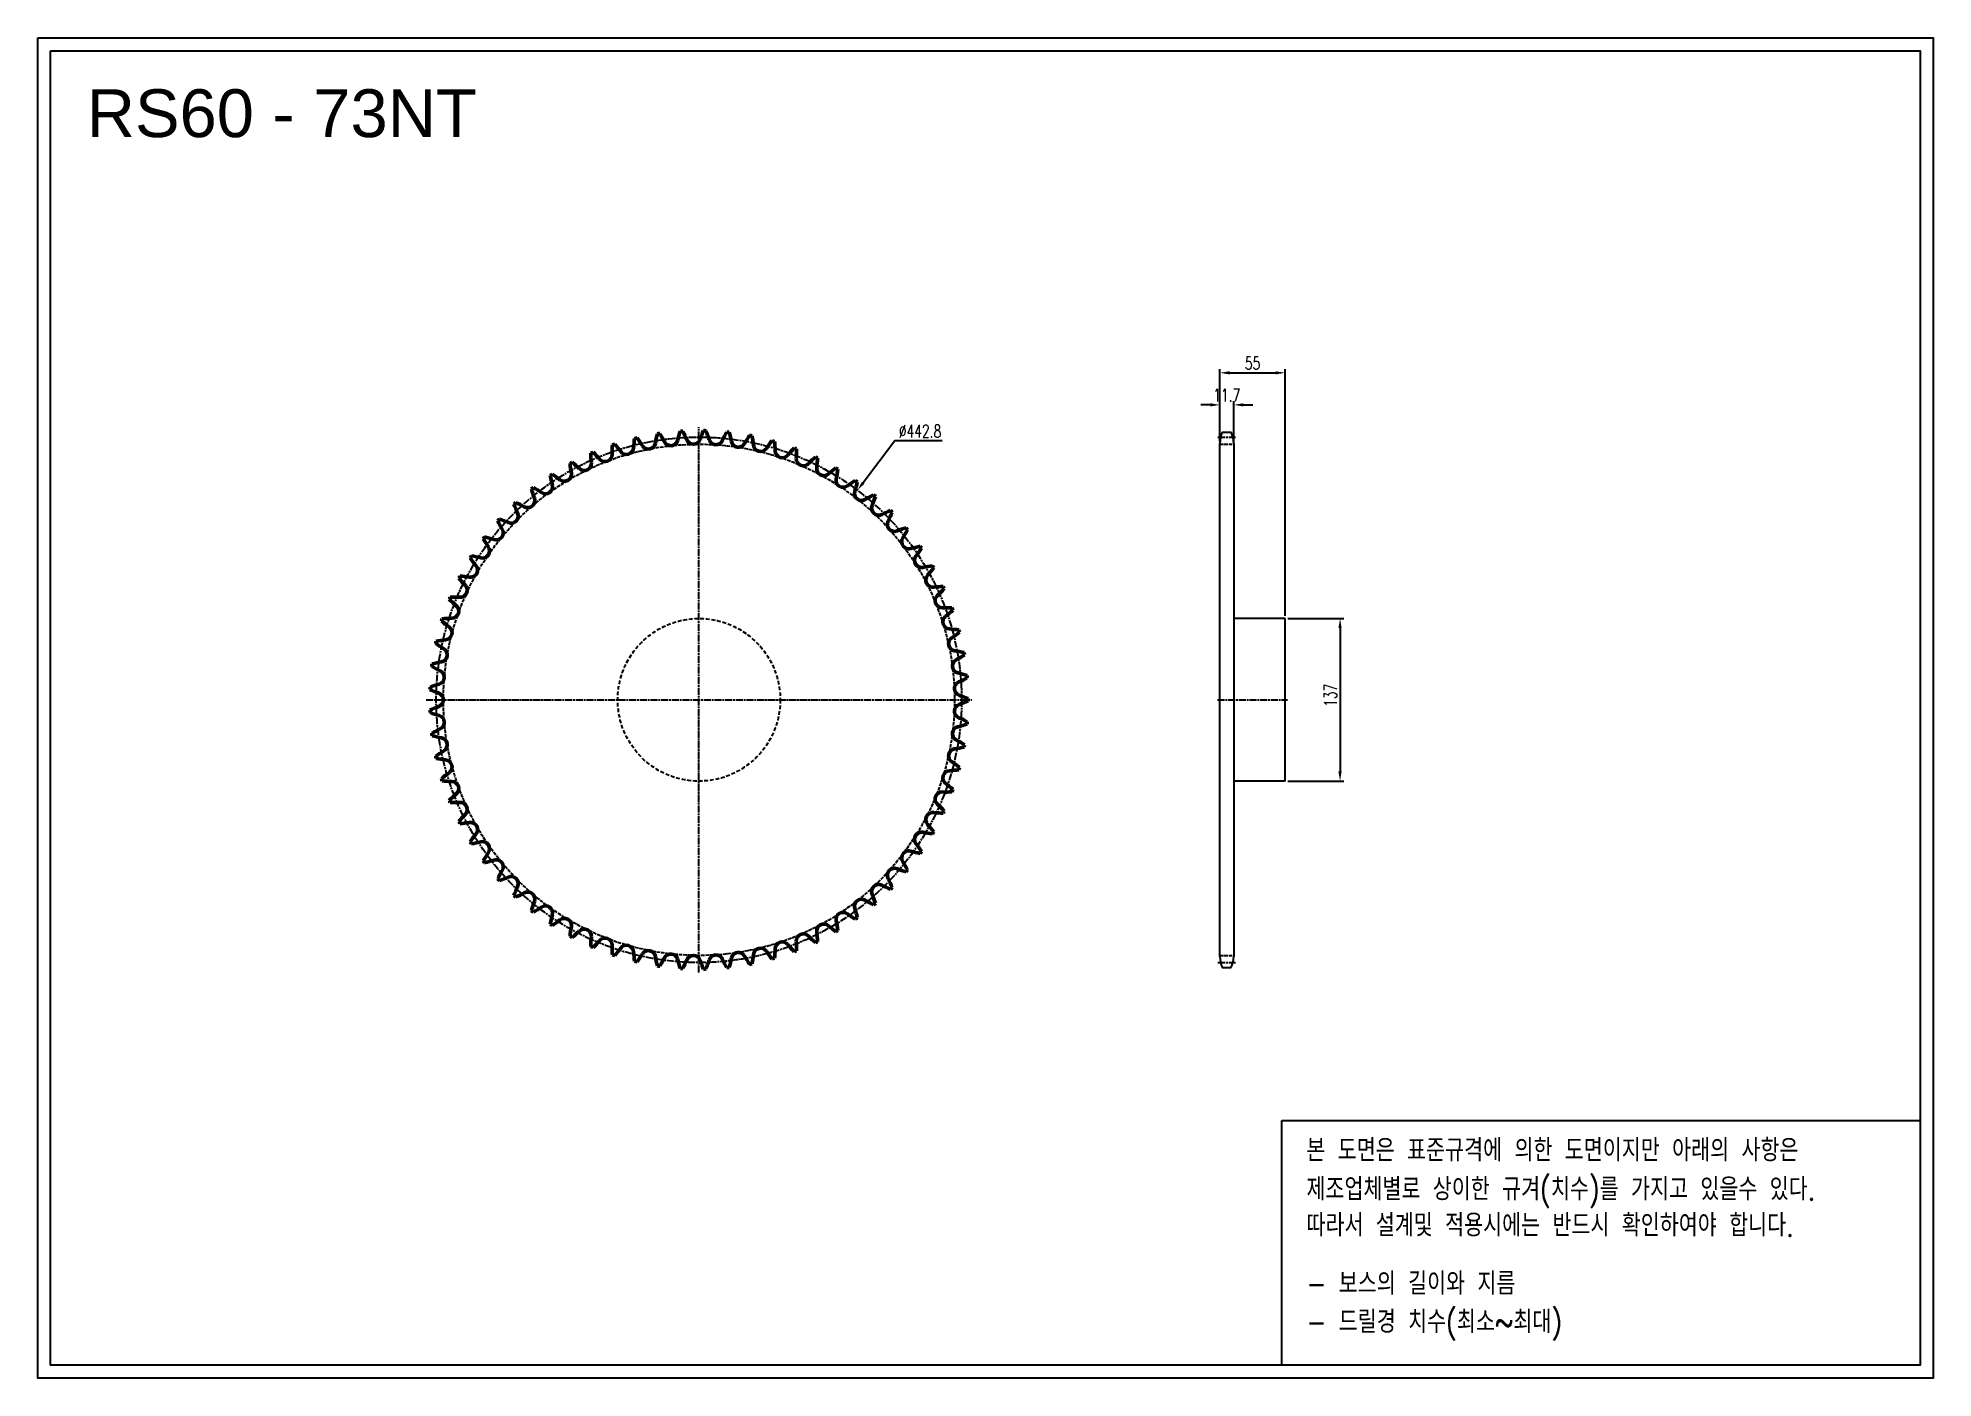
# Model space of a CAD drawing. Header units: millimetres. Extents: x 29904 to 31501, y 5201 to 6330.
import ezdxf

# ---------------------------------------------------------------- set-up
doc = ezdxf.new("R2010")
doc.units = ezdxf.units.MM
for name, pattern in [('AM_ISO02W050', [7.5, 6, -1.5]), ('AM_ISO02W050x2', [3.75, 3, -0.75]), ('AM_ISO08W050', [18, 12, -1.5, 3, -1.5]), ('AM_ISO08W050x2', [9, 6, -0.75, 1.5, -0.75]), ('HIDDEN', [9.525, 6.35, -3.175])]:
    doc.linetypes.add(name, pattern=pattern)
for name, color, linetype, lineweight in [('AM_0N', 7, 'Continuous', 50), ('AM_3N', 6, 'AM_ISO02W050', 25), ('AM_7', 4, 'AM_ISO08W050', 25), ('AM_7N', 4, 'AM_ISO08W050', 25)]:
    doc.layers.add(name, color=color, linetype=linetype, lineweight=lineweight)
doc.layers.add('HL', color=2, linetype='HIDDEN')
doc.layers.add('S-DIM', color=7, linetype='Continuous')
doc.styles.add('HAN', font='ROMANS.shx', dxfattribs={"width": 0.7, "bigfont": 'whgtxt.shx'})
doc.styles.add('HSG', font='SIMPLEX.shx', dxfattribs={"width": 0.7, "bigfont": 'HSG.shx'})
doc.styles.get("Standard").update_dxf_attribs({"font": 'arial.ttf'})
doc.dimstyles.new('APP23', dxfattribs={"dimscale": 4.5, "dimtxt": 2.4, "dimasz": 1.8, "dimexe": 0.7, "dimexo": 0.5, "dimgap": 0.6, "dimtad": 1, "dimtoh": 1, "dimdec": 1, "dimrnd": 0.01, "dimzin": 9, "dimdsep": 46, "dimtxsty": 'HSG', "dimcen": 0, "dimclrd": 1, "dimclre": 1, "dimclrt": 256, "dimazin": 2, "dimtp": 1, "dimtm": 1, "dimtfac": 0.5, "dimtdec": 1, "dimtix": 1, "dimtofl": 0, "dimtmove": 0, "dimatfit": 3, "dimfxl": 0, "dimtvp": 1, "dimtolj": 2, "dimlwd": -1, "dimlwe": -1, "dimarcsym": 0})

# ---------------------------------------------------------------- blocks, each defined once
blk = doc.blocks.new('*D1')
at = {"layer": 'Defpoints', "color": 0, "transparency": 16777216}
for p in [(30911.7, 6020.9), (30900, 5987.8), (30911.7, 5987.8)]:
    blk.add_point(p, dxfattribs=at)
at = {"layer": 'S-DIM', "color": 1, "transparency": 16777216}
for p, q in [((30900, 5990), (30900, 6024)), ((30911.7, 5990), (30911.7, 6024)), ((30891.9, 6020.9), (30883.8, 6020.9)), ((30919.8, 6020.9), (30927.9, 6020.9))]:
    blk.add_line(p, q, dxfattribs=at)
for points in [[(30891.9, 6022.2), (30891.9, 6019.5), (30900, 6020.9)], [(30919.8, 6022.2), (30919.8, 6019.5), (30911.7, 6020.9)]]:
    blk.add_solid(points, dxfattribs=at)
at = {"layer": 'S-DIM', "transparency": 16777216, "insert": (30905.8, 6029), "char_height": 10.8, "attachment_point": 5, "style": 'HSG'}
blk.add_mtext('\\A2;11.7', dxfattribs=at)
blk = doc.blocks.new('*D2')
at = {"layer": 'Defpoints', "color": 0, "transparency": 16777216}
for p in [(30955, 6047.9), (30900, 5987.8), (30955, 5840.8)]:
    blk.add_point(p, dxfattribs=at)
at = {"layer": 'S-DIM', "color": 1, "transparency": 16777216}
for p, q in [((30900, 5990), (30900, 6051)), ((30908.1, 6047.9), (30946.9, 6047.9)), ((30955, 5843), (30955, 6051))]:
    blk.add_line(p, q, dxfattribs=at)
for points in [[(30908.1, 6049.2), (30908.1, 6046.5), (30900, 6047.9)], [(30946.9, 6049.2), (30946.9, 6046.5), (30955, 6047.9)]]:
    blk.add_solid(points, dxfattribs=at)
at = {"layer": 'S-DIM', "transparency": 16777216, "insert": (30927.5, 6056), "char_height": 10.8, "attachment_point": 5, "style": 'HSG'}
blk.add_mtext('\\A2;55', dxfattribs=at)
blk = doc.blocks.new('*D3')
at = {"layer": 'Defpoints', "color": 0, "transparency": 16777216}
for p in [(30955, 5840.8), (30955, 5703.8), (31001.3, 5703.8)]:
    blk.add_point(p, dxfattribs=at)
at = {"layer": 'S-DIM', "color": 1, "transparency": 16777216}
for p, q in [((30957.2, 5840.8), (31004.4, 5840.8)), ((31001.3, 5832.7), (31001.3, 5711.9)), ((30957.2, 5703.8), (31004.4, 5703.8))]:
    blk.add_line(p, q, dxfattribs=at)
for points in [[(30999.9, 5832.7), (31002.6, 5832.7), (31001.3, 5840.8)], [(30999.9, 5711.9), (31002.6, 5711.9), (31001.3, 5703.8)]]:
    blk.add_solid(points, dxfattribs=at)
at = {"layer": 'S-DIM', "transparency": 16777216, "insert": (30993.2, 5776.1), "char_height": 10.8, "attachment_point": 5, "rotation": 90, "style": 'HSG'}
blk.add_mtext('\\A2;137', dxfattribs=at)
blk = doc.blocks.new('*D4')
at = {"layer": 'Defpoints', "color": 0, "transparency": 16777216}
for p in [(30594.5, 5948.9), (30327.4, 5595.7)]:
    blk.add_point(p, dxfattribs=at)
at = {"layer": 'S-DIM', "color": 1, "transparency": 16777216}
for p, q in [((30626.1, 5990.6), (30599.4, 5955.3)), ((30665.9, 5990.6), (30626.1, 5990.6))]:
    blk.add_line(p, q, dxfattribs=at)
blk.add_solid([(30598.3, 5956.1), (30600.5, 5954.5), (30594.5, 5948.9)], dxfattribs=at)
at = {"layer": 'S-DIM', "transparency": 16777216, "insert": (30647.3, 5998.7), "char_height": 10.8, "attachment_point": 5, "style": 'HSG'}
blk.add_mtext('\\A2;∅442.8', dxfattribs=at)

msp = doc.modelspace()

# ---------------------------------------------------------------- linework, layer by layer
for p, q in [((30902.05, 5997.95), (30909.58, 5997.95)), ((30899.96, 5556.12), (30899.96, 5988.45)), ((30911.66, 5988.45), (30911.66, 5556.12)), ((30954.96, 5840.79), (30911.66, 5840.79)), ((30954.96, 5703.79), (30954.96, 5840.79)), ((30954.96, 5703.79), (30911.66, 5703.79)), ((30902.05, 5546.62), (30909.58, 5546.62))]:
    msp.add_line(p, q)
for points in [[(29903.77, 6330.12), (31501.11, 6330.12), (31501.11, 5200.69), (29903.77, 5200.69)], [(29914.53, 6319.37), (31490.35, 6319.37), (31490.35, 5211.45), (29914.53, 5211.45)]]:
    msp.add_lwpolyline(points, close=True)
at = {"color": 6}
msp.add_lwpolyline([(30952.15, 5417.64), (31490.35, 5417.64), (31490.35, 5211.45), (30952.15, 5211.45)], close=True, dxfattribs=at)
for centre, start, end in [((30922.66, 5988.45), 155.25994, 180), ((30888.96, 5988.45), 0, 24.74006), ((30922.66, 5556.12), 180, 204.74006), ((30888.96, 5556.12), 335.25994, 0)]:
    msp.add_arc(centre, 22.7, start, end)
at = {"layer": 'AM_0N'}
for centre, radius, start, end in [((30512.64, 5976.08), 107.19, 171.12036, 175.41096), ((30460.95, 5772.29), 226.91, 103.3019, 103.82138), ((30322.02, 5930.1), 107.19, 31.71233, 36.00293), ((30529.97, 5970.88), 107.19, 166.18885, 170.47945), ((30460.95, 5772.29), 226.91, 98.3704, 98.88988), ((30336.1, 5941.46), 107.19, 26.78082, 31.07142), ((30437.16, 5992.46), 6.01, 206.78082, 345.54795), ((30546.79, 5964.21), 107.19, 161.25734, 165.54795), ((30460.95, 5772.29), 226.91, 93.43889, 93.95837), ((30351.11, 5951.56), 107.19, 21.84932, 26.13992), ((30456.18, 5993.69), 6.01, 201.84932, 340.61644), ((30562.97, 5956.12), 107.19, 156.32584, 160.61644), ((30460.95, 5772.29), 226.91, 88.50738, 89.02686), ((30366.93, 5960.34), 107.19, 16.91781, 21.20841), ((30475.23, 5993.28), 6.01, 196.91781, 335.68493), ((30578.39, 5946.67), 107.19, 151.39433, 155.68493), ((30460.95, 5772.29), 226.91, 83.57588, 84.09536), ((30383.44, 5967.73), 107.19, 11.9863, 16.2769), ((30592.95, 5935.93), 107.19, 146.46282, 150.75342), ((30460.95, 5772.29), 226.91, 78.64437, 79.16385), ((30400.53, 5973.66), 107.19, 7.05479, 11.34539), ((30606.53, 5923.97), 107.19, 141.53132, 145.82192), ((30460.95, 5772.29), 226.91, 73.71286, 74.23234), ((30418.06, 5978.11), 107.19, 2.12329, 6.41389), ((30460.95, 5772.29), 226.91, 113.16492, 113.6844), ((30476.97, 5981.92), 107.19, 180.98337, 185.27397), ((30297.04, 5903.97), 107.19, 41.57534, 45.86594), ((30381.73, 5979.09), 6.01, 221.57534, 0.34247), ((30494.93, 5979.77), 107.19, 176.05187, 180.34247), ((30460.95, 5772.29), 226.91, 108.23341, 108.75289), ((30308.97, 5917.57), 107.19, 36.64384, 40.93444), ((30399.8, 5985.13), 6.01, 216.64384, 355.41096), ((30418.33, 5989.6), 6.01, 211.71233, 350.47945), ((30494.18, 5991.24), 6.01, 191.9863, 330.75342), ((30512.87, 5987.57), 6.01, 187.05479, 325.82192), ((30531.19, 5982.31), 6.01, 182.12329, 320.89041), ((30619.03, 5910.9), 107.19, 136.59981, 140.89041), ((30460.95, 5772.29), 226.91, 68.78136, 69.30084), ((30548.98, 5975.49), 6.01, 177.19178, 315.9589), ((30435.92, 5981.04), 107.19, 357.19178, 1.48238), ((30630.36, 5896.79), 107.19, 131.6683, 135.9589), ((30460.95, 5772.29), 226.91, 63.84985, 64.36933), ((30453.95, 5982.42), 107.19, 352.26027, 356.55087), ((30460.95, 5772.29), 226.91, 123.02793, 123.54741), ((30440.83, 5981.57), 107.19, 190.84639, 195.13699), ((30276.91, 5873.95), 107.19, 51.43836, 55.72896), ((30347.48, 5962.47), 6.01, 231.43836, 10.20548), ((30460.95, 5772.29), 226.91, 118.09642, 118.6159), ((30458.89, 5982.52), 107.19, 185.91488, 190.20548), ((30286.33, 5889.39), 107.19, 46.50685, 50.79745), ((30364.25, 5971.52), 6.01, 226.50685, 5.27397), ((30566.13, 5967.17), 6.01, 172.26027, 311.0274), ((30640.44, 5881.77), 107.19, 126.7368, 131.0274), ((30460.95, 5772.29), 226.91, 58.91834, 59.43782), ((30582.49, 5957.41), 6.01, 167.32877, 306.09589), ((30472.04, 5982.24), 107.19, 347.32877, 351.61937), ((30316.58, 5940.22), 6.01, 241.30137, 20.06849), ((30460.95, 5772.29), 226.91, 127.95944, 128.47892), ((30422.91, 5979.06), 107.19, 195.77789, 200.06849), ((30268.85, 5857.75), 107.19, 56.36986, 60.66046), ((30331.55, 5952.01), 6.01, 236.36986, 15.13699), ((30649.18, 5865.93), 107.19, 121.80529, 126.09589), ((30597.95, 5946.27), 6.01, 162.39726, 301.16438), ((30490.05, 5980.51), 107.19, 342.39726, 346.68786), ((30460.95, 5772.29), 226.91, 53.98683, 54.50632), ((30656.54, 5849.41), 107.19, 116.87378, 121.16438), ((30507.84, 5977.24), 107.19, 337.46575, 341.75635), ((30460.95, 5772.29), 226.91, 49.05533, 49.57481), ((30302.68, 5927.19), 6.01, 246.23288, 25), ((30460.95, 5772.29), 226.91, 132.89094, 133.41043), ((30405.27, 5975.03), 107.19, 200.7094, 205), ((30262.22, 5840.92), 107.19, 61.30137, 65.59197), ((30612.4, 5933.85), 6.01, 157.46575, 296.23288), ((30662.44, 5832.31), 107.19, 111.94228, 116.23288), ((30525.29, 5972.45), 107.19, 332.53425, 336.82485), ((30460.95, 5772.29), 226.91, 44.12382, 44.6433), ((30289.95, 5913.01), 6.01, 251.16438, 29.93151), ((30460.95, 5772.29), 226.91, 137.82245, 138.34193), ((30388.05, 5969.49), 107.19, 205.64091, 209.93151), ((30257.05, 5823.58), 107.19, 66.23288, 70.52348), ((30625.73, 5920.23), 6.01, 152.53425, 291.30137), ((30666.86, 5814.76), 107.19, 107.01077, 111.30137), ((30542.26, 5966.17), 107.19, 327.60274, 331.89334), ((30460.95, 5772.29), 226.91, 39.19231, 39.7118), ((30278.48, 5897.79), 6.01, 256.09589, 34.86301), ((30460.95, 5772.29), 226.91, 142.75396, 143.27344), ((30371.37, 5962.5), 107.19, 210.57241, 214.86301), ((30253.4, 5805.86), 107.19, 71.16438, 75.45498), ((30637.84, 5905.52), 6.01, 147.60274, 286.36986), ((30669.75, 5796.9), 107.19, 102.07926, 106.36986), ((30558.62, 5958.47), 107.19, 322.67123, 326.96183), ((30460.95, 5772.29), 226.91, 34.26081, 34.78029), ((30268.37, 5881.64), 6.01, 261.0274, 39.79452), ((30460.95, 5772.29), 226.91, 147.68546, 148.20495), ((30355.35, 5954.09), 107.19, 215.50392, 219.79452), ((30251.28, 5787.9), 107.19, 76.09589, 80.38649), ((30648.64, 5889.82), 6.01, 142.67123, 281.43836), ((30671.09, 5778.86), 107.19, 97.14776, 101.43836), ((30574.27, 5949.38), 107.19, 317.73973, 322.03033), ((30460.95, 5772.29), 226.91, 29.3293, 29.84878), ((30460.95, 5772.29), 226.91, 152.61697, 153.13645), ((30340.11, 5944.34), 107.19, 220.43543, 224.72603), ((30259.68, 5864.68), 6.01, 265.9589, 44.72603), ((30250.71, 5769.82), 107.19, 81.0274, 85.318), ((30658.05, 5873.25), 6.01, 137.73973, 276.50685), ((30670.88, 5760.77), 107.19, 92.21625, 96.50685), ((30589.07, 5938.98), 107.19, 312.80822, 317.09882), ((30460.95, 5772.29), 226.91, 24.39779, 24.91727), ((30460.95, 5772.29), 226.91, 157.54848, 158.06796), ((30325.77, 5933.32), 107.19, 225.36693, 229.65753), ((30251.7, 5751.75), 107.19, 85.9589, 90.2495), ((30252.48, 5847.03), 6.01, 270.89041, 49.65753), ((30666, 5855.93), 6.01, 132.80822, 271.57534), ((30669.11, 5742.77), 107.19, 87.28474, 91.57534), ((30602.93, 5927.35), 107.19, 307.87671, 312.16731), ((30460.95, 5772.29), 226.91, 19.46629, 19.98577), ((30460.95, 5772.29), 226.91, 162.47999, 162.99947), ((30312.43, 5921.1), 107.19, 230.29844, 234.58904), ((30254.24, 5733.84), 107.19, 90.89041, 95.18101), ((30246.83, 5828.84), 6.01, 275.82192, 54.58904), ((30672.43, 5838), 6.01, 127.87671, 266.64384), ((30665.8, 5724.99), 107.19, 82.35324, 86.64384), ((30460.95, 5772.29), 226.91, 14.53478, 15.05426), ((30460.95, 5772.29), 226.91, 167.41149, 167.93097), ((30300.18, 5907.78), 107.19, 235.22995, 239.52055), ((30258.31, 5716.22), 107.19, 95.82192, 100.11252), ((30242.76, 5810.22), 6.01, 280.75342, 59.52055), ((30677.29, 5819.57), 6.01, 122.94521, 261.71233), ((30615.73, 5914.57), 107.19, 302.94521, 307.23581), ((30460.95, 5772.29), 226.91, 172.343, 172.86248), ((30289.13, 5893.46), 107.19, 240.16145, 244.45205), ((30263.88, 5699), 107.19, 100.75342, 105.04403), ((30680.56, 5800.8), 6.01, 118.0137, 256.78082), ((30660.98, 5707.55), 107.19, 77.42173, 81.71233), ((30627.39, 5900.74), 107.19, 298.0137, 302.3043), ((30460.95, 5772.29), 226.91, 9.60327, 10.12275), ((30460.95, 5772.29), 226.91, 177.27451, 177.79399), ((30270.91, 5682.33), 107.19, 105.68493, 109.97553), ((30240.31, 5791.32), 6.01, 285.68493, 64.45205), ((30682.2, 5781.81), 6.01, 113.08219, 251.84932), ((30654.67, 5690.59), 107.19, 72.49022, 76.78082), ((30637.81, 5885.96), 107.19, 293.08219, 297.37279), ((30460.95, 5772.29), 226.91, 4.67177, 5.19125), ((30279.35, 5878.24), 107.19, 245.09296, 249.38356), ((30279.35, 5666.33), 107.19, 110.61644, 114.90704), ((30239.49, 5772.29), 6.01, 290.61644, 69.38356), ((30682.2, 5762.76), 6.01, 108.15068, 246.91781), ((30646.93, 5674.24), 107.19, 67.55871, 71.84932), ((30646.93, 5870.33), 107.19, 288.15068, 292.44129), ((30460.95, 5772.29), 226.91, 359.74026, 0.25974), ((30460.95, 5772.29), 226.91, 182.20601, 182.72549), ((30270.91, 5862.24), 107.19, 250.02447, 254.31507), ((30240.31, 5753.25), 6.01, 295.54795, 74.31507), ((30654.67, 5853.98), 107.19, 283.21918, 287.50978), ((30637.81, 5658.62), 107.19, 62.62721, 66.91781), ((30460.95, 5772.29), 226.91, 354.80875, 355.32823), ((30289.13, 5651.11), 107.19, 115.54795, 119.83855), ((30460.95, 5772.29), 226.91, 187.13752, 187.657), ((30263.88, 5845.57), 107.19, 254.95597, 259.24658), ((30242.76, 5734.35), 6.01, 300.47945, 79.24658), ((30680.56, 5743.77), 6.01, 103.21918, 241.9863), ((30627.39, 5643.83), 107.19, 57.6957, 61.9863), ((30300.18, 5636.79), 107.19, 120.47945, 124.77005), ((30460.95, 5772.29), 226.91, 192.06903, 192.58851), ((30258.31, 5828.36), 107.19, 259.88748, 264.17808), ((30246.83, 5715.74), 6.01, 305.41096, 84.17808), ((30677.29, 5725), 6.01, 98.28767, 237.05479), ((30615.73, 5630), 107.19, 52.76419, 57.05479), ((30660.98, 5837.02), 107.19, 278.28767, 282.57827), ((30460.95, 5772.29), 226.91, 349.87725, 350.39673), ((30312.43, 5623.47), 107.19, 125.41096, 129.70156), ((30460.95, 5772.29), 226.91, 197.00053, 197.52001), ((30254.24, 5810.73), 107.19, 264.81899, 269.10959), ((30252.48, 5697.54), 6.01, 310.34247, 89.10959), ((30672.43, 5706.58), 6.01, 93.35616, 232.12329), ((30665.8, 5819.59), 107.19, 273.35616, 277.64676), ((30460.95, 5772.29), 226.91, 344.94574, 345.46522), ((30325.77, 5611.26), 107.19, 130.34247, 134.63307), ((30460.95, 5772.29), 226.91, 201.93204, 202.45152), ((30666, 5688.64), 6.01, 88.42466, 227.19178), ((30669.11, 5801.8), 107.19, 268.42466, 272.71526), ((30602.93, 5617.22), 107.19, 47.83269, 52.12329), ((30460.95, 5772.29), 226.91, 340.01423, 340.53371), ((30251.7, 5792.82), 107.19, 269.7505, 274.0411), ((30340.11, 5600.23), 107.19, 135.27397, 139.56457), ((30259.68, 5679.9), 6.01, 315.27397, 94.0411), ((30658.05, 5671.32), 6.01, 83.49315, 222.26027), ((30670.88, 5783.8), 107.19, 263.49315, 267.78375), ((30589.07, 5605.59), 107.19, 42.90118, 47.19178), ((30460.95, 5772.29), 226.91, 335.08273, 335.60221), ((30460.95, 5772.29), 226.91, 206.86355, 207.38303), ((30250.71, 5774.76), 107.19, 274.682, 278.9726), ((30268.37, 5662.94), 6.01, 320.20548, 98.9726), ((30355.35, 5590.48), 107.19, 140.20548, 144.49608), ((30648.64, 5654.75), 6.01, 78.56164, 217.32877), ((30671.09, 5765.71), 107.19, 258.56164, 262.85224), ((30574.27, 5595.19), 107.19, 37.96967, 42.26027), ((30460.95, 5772.29), 226.91, 330.15122, 330.6707), ((30460.95, 5772.29), 226.91, 211.79505, 212.31454), ((30251.28, 5756.67), 107.19, 279.61351, 283.90411), ((30278.48, 5646.79), 6.01, 325.13699, 103.90411), ((30371.37, 5582.08), 107.19, 145.13699, 149.42759), ((30637.84, 5639.05), 6.01, 73.63014, 212.39726), ((30669.75, 5747.67), 107.19, 253.63014, 257.92074), ((30558.62, 5586.11), 107.19, 33.03817, 37.32877), ((30460.95, 5772.29), 226.91, 325.21971, 325.73919), ((30460.95, 5772.29), 226.91, 216.72656, 217.24604), ((30253.4, 5738.71), 107.19, 284.54502, 288.83562), ((30289.95, 5631.57), 6.01, 330.06849, 108.83562), ((30388.05, 5575.08), 107.19, 150.06849, 154.35909), ((30257.05, 5720.99), 107.19, 289.47652, 293.76712), ((30302.68, 5617.39), 6.01, 335, 113.76712), ((30625.73, 5624.34), 6.01, 68.69863, 207.46575), ((30666.86, 5729.81), 107.19, 248.69863, 252.98923), ((30542.26, 5578.4), 107.19, 28.10666, 32.39726), ((30460.95, 5772.29), 226.91, 320.2882, 320.80769), ((30460.95, 5772.29), 226.91, 221.65807, 222.17755), ((30405.27, 5569.54), 107.19, 155, 159.2906), ((30460.95, 5772.29), 226.91, 226.58957, 227.10906), ((30262.22, 5703.65), 107.19, 294.40803, 298.69863), ((30316.58, 5604.35), 6.01, 339.93151, 118.69863), ((30612.4, 5610.72), 6.01, 63.76712, 202.53425), ((30507.84, 5567.34), 107.19, 18.24365, 22.53425), ((30662.44, 5712.27), 107.19, 243.76712, 248.05772), ((30525.29, 5572.13), 107.19, 23.17515, 27.46575), ((30460.95, 5772.29), 226.91, 315.3567, 315.87618), ((30422.91, 5565.51), 107.19, 159.93151, 164.22211), ((30460.95, 5772.29), 226.91, 231.52108, 232.04056), ((30268.85, 5686.82), 107.19, 299.33954, 303.63014), ((30331.55, 5592.57), 6.01, 344.86301, 123.63014), ((30440.83, 5563), 107.19, 164.86301, 169.15361), ((30582.49, 5587.17), 6.01, 53.90411, 192.67123), ((30649.18, 5678.64), 107.19, 233.90411, 238.19471), ((30597.95, 5598.3), 6.01, 58.83562, 197.60274), ((30490.05, 5564.06), 107.19, 13.31214, 17.60274), ((30656.54, 5695.17), 107.19, 238.83562, 243.12622), ((30460.95, 5772.29), 226.91, 310.42519, 310.94467), ((30460.95, 5772.29), 226.91, 236.45259, 236.97207), ((30276.91, 5670.63), 107.19, 304.27104, 308.56164), ((30347.48, 5582.11), 6.01, 349.79452, 128.56164), ((30458.89, 5562.05), 107.19, 169.79452, 174.08512), ((30286.33, 5655.18), 107.19, 309.20255, 313.49315), ((30364.25, 5573.06), 6.01, 354.72603, 133.49315), ((30548.98, 5569.08), 6.01, 44.0411, 182.80822), ((30566.13, 5577.4), 6.01, 48.9726, 187.73973), ((30453.95, 5562.16), 107.19, 3.44913, 7.73973), ((30640.44, 5662.8), 107.19, 228.9726, 233.2632), ((30460.95, 5772.29), 226.91, 300.56218, 301.08166), ((30472.04, 5562.33), 107.19, 8.38063, 12.67123), ((30460.95, 5772.29), 226.91, 305.49368, 306.01317), ((30460.95, 5772.29), 226.91, 241.3841, 241.90358), ((30476.97, 5562.65), 107.19, 174.72603, 179.01663), ((30460.95, 5772.29), 226.91, 246.3156, 246.83508), ((30297.04, 5640.6), 107.19, 314.13406, 318.42466), ((30381.73, 5565.48), 6.01, 359.65753, 138.42466), ((30494.93, 5564.81), 107.19, 179.65753, 183.94813), ((30308.97, 5627), 107.19, 319.06556, 323.35616), ((30399.8, 5559.44), 6.01, 4.58904, 143.35616), ((30512.64, 5568.5), 107.19, 184.58904, 188.87964), ((30418.33, 5554.97), 6.01, 9.52055, 148.28767), ((30494.18, 5553.34), 6.01, 29.24658, 168.0137), ((30512.87, 5557), 6.01, 34.17808, 172.94521), ((30606.53, 5620.6), 107.19, 214.17808, 218.46868), ((30418.06, 5566.46), 107.19, 353.58611, 357.87671), ((30531.19, 5562.27), 6.01, 39.10959, 177.87671), ((30619.03, 5633.68), 107.19, 219.10959, 223.40019), ((30460.95, 5772.29), 226.91, 290.69916, 291.21864), ((30435.92, 5563.54), 107.19, 358.51762, 2.80822), ((30630.36, 5647.78), 107.19, 224.0411, 228.3317), ((30460.95, 5772.29), 226.91, 295.63067, 296.15015), ((30460.95, 5772.29), 226.91, 251.24711, 251.76659), ((30460.95, 5772.29), 226.91, 256.17862, 256.6981), ((30322.02, 5614.48), 107.19, 323.99707, 328.28767), ((30529.97, 5573.69), 107.19, 189.52055, 193.81115), ((30460.95, 5772.29), 226.91, 261.11012, 261.6296), ((30336.1, 5603.12), 107.19, 328.92858, 333.21918), ((30437.16, 5552.11), 6.01, 14.45205, 153.21918), ((30546.79, 5580.36), 107.19, 194.45205, 198.74266), ((30460.95, 5772.29), 226.91, 266.04163, 266.56111), ((30351.11, 5593.01), 107.19, 333.86008, 338.15068), ((30456.18, 5550.88), 6.01, 19.38356, 158.15068), ((30562.97, 5588.45), 107.19, 199.38356, 203.67416), ((30460.95, 5772.29), 226.91, 270.97314, 271.49262), ((30366.93, 5584.23), 107.19, 338.79159, 343.08219), ((30475.23, 5551.29), 6.01, 24.31507, 163.08219), ((30578.39, 5597.9), 107.19, 204.31507, 208.60567), ((30460.95, 5772.29), 226.91, 275.90464, 276.42412), ((30383.44, 5576.85), 107.19, 343.7231, 348.0137), ((30592.95, 5608.65), 107.19, 209.24658, 213.53718), ((30460.95, 5772.29), 226.91, 280.83615, 281.35563), ((30400.53, 5570.91), 107.19, 348.65461, 352.94521), ((30460.95, 5772.29), 226.91, 285.76766, 286.28714)]:
    msp.add_arc(centre, radius, start, end, dxfattribs=at)
at = {"layer": 'AM_3N', "linetype": 'AM_ISO02W050x2'}
for p, q in [((30899.96, 5987.79), (30911.66, 5987.79)), ((30899.96, 5556.78), (30911.66, 5556.78))]:
    msp.add_line(p, q, dxfattribs=at)
msp.add_circle((30460.95, 5772.29), 215.44, dxfattribs=at)
at = {"layer": 'AM_7', "linetype": 'AM_ISO08W050x2'}
msp.add_circle((30460.95, 5772.29), 221.4, dxfattribs=at)
at = {"layer": 'AM_7N', "linetype": 'AM_ISO08W050x2'}
for p, q in [((30460.95, 5542.38), (30460.95, 6002.19)), ((30898.4, 5993.74), (30913.23, 5993.74)), ((30231.04, 5772.29), (30690.85, 5772.29)), ((30897.96, 5772.29), (30956.96, 5772.29)), ((30898.4, 5550.83), (30913.23, 5550.83))]:
    msp.add_line(p, q, dxfattribs=at)
at = {"layer": 'HL', "ltscale": 0.5}
msp.add_circle((30460.95, 5772.29), 68.5, dxfattribs=at)

# ---------------------------------------------------------------- texts
msp.add_text('RS60 - 73NT', height=40.3368).set_placement((29944.91, 6246.49))
at = {"color": 6, "style": 'HAN', "width": 0.8}
for s, p in [('본 도면은 표준규격에 의한 도면이지만 아래의 사항은', (30972.96, 5383.27)), ('제조업체별로 상이한 규겨(치수)를 가지고 있을수 있다.', (30972.96, 5350.48)), ('따라서 설계및 적용시에는 반드시 확인하여야 합니다.', (30972.96, 5320.02)), ('- 보스의 길이와 지름', (30972.96, 5270.95)), ('- 드릴경 치수(최소~최대)', (30972.96, 5238.72))]:
    msp.add_text(s, height=18.9237, dxfattribs=at).set_placement(p)

# ---------------------------------------------------------------- dimensions: what is measured, and where the dimension line sits
at = {"layer": 'S-DIM'}
dim = msp.add_linear_dim(base=(30954.96, 6047.9), p1=(30899.96, 5987.79), p2=(30954.96, 5840.79), dimstyle='APP23', dxfattribs=at)
dim.commit()
dim.dimension.update_dxf_attribs({"geometry": '*D2', "text_midpoint": (30927.46, 6056)})
dim = msp.add_linear_dim(base=(30911.66, 6020.9), p1=(30899.96, 5987.79), p2=(30911.66, 5987.79), dimstyle='APP23', dxfattribs=at)
dim.commit()
dim.dimension.update_dxf_attribs({"geometry": '*D1', "text_midpoint": (30905.81, 6020.9), "dimtype": 128})
dim = msp.add_diameter_dim_2p(p1=(30327.37, 5595.72), p2=(30594.52, 5948.85), dimstyle='APP23', dxfattribs=at)
dim.commit()
dim.dimension.update_dxf_attribs({"geometry": '*D4', "text_midpoint": (30647.32, 5990.58), "dimtype": 131})
dim = msp.add_linear_dim(base=(31001.29, 5703.79), p1=(30954.96, 5840.79), p2=(30954.96, 5703.79), angle=90, dimstyle='APP23', dxfattribs=at)
dim.commit()
dim.dimension.update_dxf_attribs({"geometry": '*D3', "text_midpoint": (31001.29, 5776.15), "dimtype": 128})

doc.saveas('drawing.dxf')
